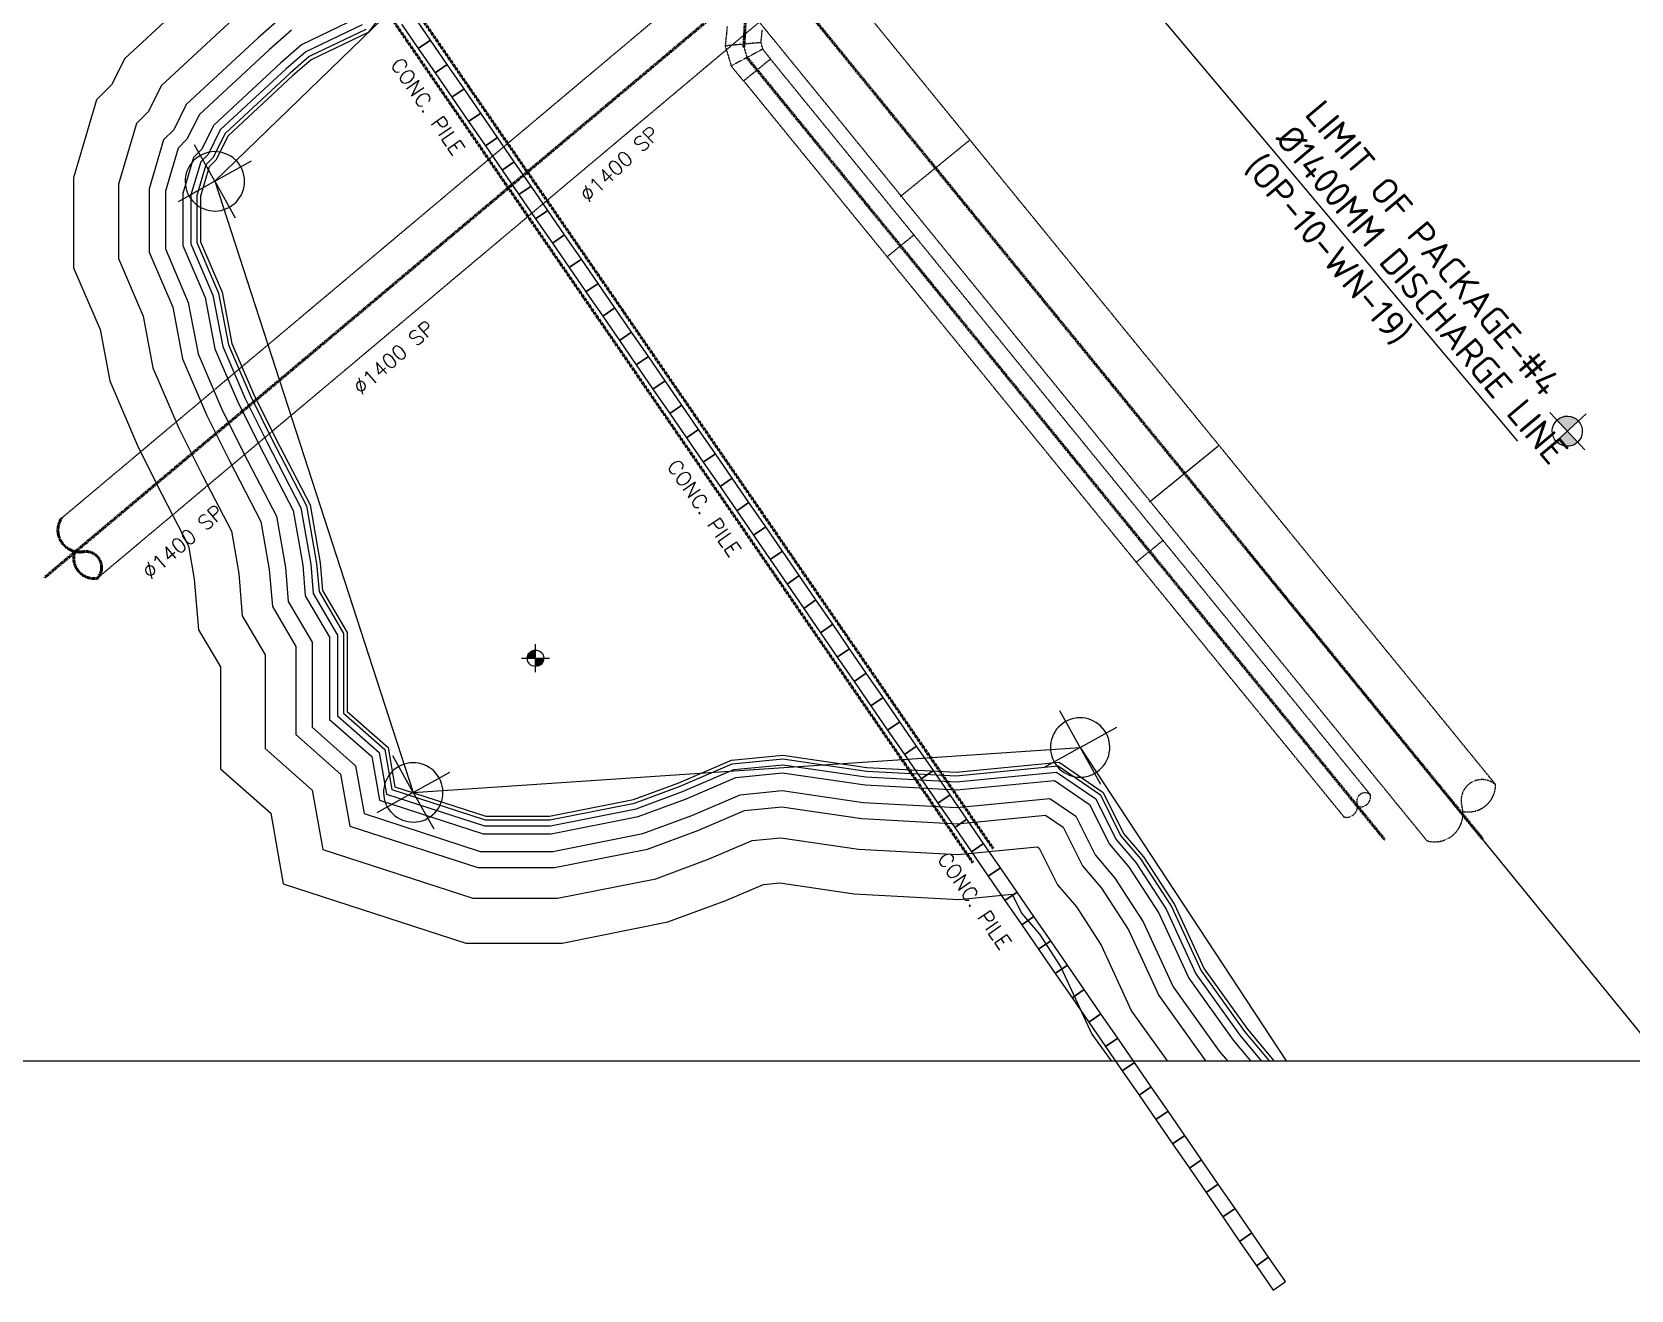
# Model space of a CAD drawing. Header units: inches. Extents: x 0 to 235202, y 0 to 361577.
# Drawn here: x 82912 to 115357, y 257605 to 283147 of the extents above; entities that cross this region are included whole.
import ezdxf

# ---------------------------------------------------------------- set-up
doc = ezdxf.new("R2010")
doc.units = ezdxf.units.IN
doc.header["$MEASUREMENT"] = 0
doc.linetypes.add('HIDDEN', pattern=[0.375, 0.25, -0.125])
doc.linetypes.add('PHANTOM2', pattern=[1.25, 0.625, -0.125, 0.125, -0.125, 0.125, -0.125])
doc.layers.add('DIM', color=251, linetype='Continuous', lineweight=0)
doc.layers.add('hid', color=8, linetype='HIDDEN', lineweight=0)
doc.layers.add('EDGE OF CHANNEL', color=240, linetype='Continuous')
doc.styles.add('ISO', font='isocpeur.ttf')
doc.styles.add('SIMPLEX', font='simplex.shx')

msp = doc.modelspace()

# ---------------------------------------------------------------- hatches: boundary and pattern name
at = {"layer": 'DIM'}
h = msp.add_hatch(color=8, dxfattribs=at)
edge = h.paths.add_edge_path()
edge.add_line((114272, 274818), (114064, 275042))
edge.add_line((114064, 275042), (113840, 274833))
edge.add_ellipse((114064, 275042), major_axis=(223, 208), ratio=1, start_angle=179.9529, end_angle=269.9529)
edge = h.paths.add_edge_path()
edge.add_ellipse((114064, 275042), major_axis=(224, 208), ratio=1, start_angle=-0.0147, end_angle=89.9853)
edge.add_line((113855, 275265), (114064, 275042))
edge.add_line((114064, 275042), (114287, 275250))
h = msp.add_hatch(color=8, dxfattribs=at)
edge = h.paths.add_edge_path()
edge.add_line((93295, 270432), (93129, 270432))
edge.add_line((93129, 270432), (93129, 270265))
edge.add_ellipse((93129, 270432), major_axis=(0, 167), ratio=1, start_angle=180.044, end_angle=270.044)
edge = h.paths.add_edge_path()
edge.add_ellipse((93129, 270432), major_axis=(0, 167), ratio=1, start_angle=-0.0119, end_angle=89.9881)
edge.add_line((92962, 270432), (93129, 270432))
edge.add_line((93129, 270432), (93129, 270599))

# ---------------------------------------------------------------- linework, layer by layer
at = {"color": 8, "extrusion": (-2.00606e-06, 4.08641e-06, 1)}
for p, q in [((86623, 280115, 0), (86209, 280857, 0)), ((86623, 280115, 0), (86209, 280857, 0)), ((86623, 280115, 0), (87365, 280529, 0)), ((86623, 280115, 0), (87365, 280529, 0)), ((86623, 280115, 0), (85881, 279700, 0)), ((86623, 280115, 0), (85881, 279700, 0)), ((86623, 280115, 0), (87038, 279373, 0)), ((86623, 280115, 0), (87038, 279373, 0)), ((104179, 268620, 0), (103765, 269362, 0)), ((104179, 268620, 0), (103765, 269362, 0)), ((104179, 268620, 0), (104921, 269035, 0)), ((104179, 268620, 0), (104921, 269035, 0)), ((90648, 267708, 0), (90234, 268449, 0)), ((90648, 267708, 0), (90234, 268449, 0)), ((104179, 268620, 0), (103437, 268206, 0)), ((104179, 268620, 0), (103437, 268206, 0)), ((104179, 268620, 0), (104594, 267878, 0)), ((104179, 268620, 0), (104594, 267878, 0)), ((90648, 267708, 0), (91390, 268122, 0)), ((90648, 267708, 0), (91390, 268122, 0)), ((90648, 267708, 0), (89907, 267293, 0)), ((90648, 267708, 0), (89907, 267293, 0)), ((90648, 267708, 0), (91063, 266966, 0)), ((90648, 267708, 0), (91063, 266966, 0))]:
    msp.add_line(p, q, dxfattribs=at)
for centre in [(86623, 280115, 0), (86623, 280115, 0), (104179, 268620, 0), (104179, 268620, 0), (90648, 267708, 0), (90648, 267708, 0)]:
    msp.add_ellipse(centre, major_axis=(526, 294, 0), ratio=1, start_param=3.141595, end_param=9.42478, dxfattribs=at)
at = {"layer": 'DIM', "color": 8, "linetype": 'HIDDEN', "lineweight": 50, "ltscale": 20}
for p, q in [((84618, 292432), (102413, 266571)), ((84206, 292148), (102001, 266287))]:
    msp.add_line(p, q, dxfattribs=at)
at = {"layer": 'DIM', "color": 8, "linetype": 'PHANTOM2', "lineweight": 50, "ltscale": 20}
for p, q in [((97356, 282840), (97702, 289004)), ((96191, 286587), (112348, 266762)), ((99538, 285831), (83171, 272073)), ((97419, 282627), (110356, 266753))]:
    msp.add_line(p, q, dxfattribs=at)
at = {"layer": 'DIM', "color": 8, "linetype": 'HIDDEN', "ltscale": 10}
for p, q in [((96889, 287156), (101943, 280954)), ((99088, 286366), (83511, 273273)), ((95711, 285751), (100547, 279817)), ((99989, 285295), (84238, 272056)), ((97018, 283257), (96978, 282864)), ((97698, 282932), (96978, 282864)), ((97724, 283185), (97698, 282932)), ((97698, 282932), (97739, 282797)), ((96978, 282864), (97099, 282458)), ((97739, 282797), (97099, 282458)), ((97349, 282152), (97899, 282600)), ((97356, 282840), (97432, 282585)), ((97899, 282600), (97739, 282797)), ((97349, 282152), (97099, 282458)), ((97895, 282597), (110069, 267659)), ((97352, 282155), (109535, 267207)), ((101943, 280954), (100529, 279802)), ((101943, 280954), (106997, 274753)), ((100547, 279817), (105601, 273616)), ((100806, 279025), (100264, 278582)), ((106997, 274753), (105583, 273600)), ((105601, 273616), (106997, 274753)), ((106997, 274753), (112051, 268551)), ((105601, 273616), (110655, 267414)), ((105854, 272818), (105312, 272376)), ((112051, 268551), (112610, 267865)), ((110655, 267414), (111215, 266727))]:
    msp.add_line(p, q, dxfattribs=at)
at = {"layer": 'DIM', "color": 8, "linetype": 'Continuous'}
for p, q in [((102495, 287398), (113051, 274839)), ((86478, 284168), (84796, 282609)), ((90120, 283635), (89735, 283138)), ((87087, 283493), (85536, 282055)), ((87998, 283462), (87504, 283030)), ((89504, 283425), (88378, 282885)), ((89610, 283293), (88469, 282747)), ((87504, 283030), (86043, 281675)), ((88180, 283185), (87724, 282785)), ((89687, 283197), (88535, 282646)), ((89735, 283138), (88576, 282584)), ((84796, 282609), (84527, 282071)), ((87724, 282785), (86310, 281475)), ((88378, 282885), (87962, 282521)), ((88469, 282747), (88072, 282399)), ((88535, 282646), (88152, 282310)), ((87962, 282521), (86599, 281258)), ((88072, 282399), (86732, 281158)), ((88152, 282310), (86830, 281085)), ((88576, 282584), (88201, 282256)), ((84527, 282071), (84224, 281767)), ((85536, 282055), (85274, 281533)), ((88201, 282256), (86890, 281040)), ((84224, 281767), (83757, 280187)), ((86043, 281675), (85787, 281163)), ((85274, 281533), (85030, 281288)), ((86310, 281475), (86057, 280969)), ((85030, 281288), (84666, 280055)), ((85787, 281163), (85583, 280959)), ((86599, 281258), (86349, 280758)), ((86732, 281158), (86484, 280661)), ((86830, 281085), (86583, 280590)), ((86890, 281040), (86643, 280547)), ((85583, 280959), (85289, 279965)), ((85875, 280786), (85618, 279917)), ((86057, 280969), (85875, 280786)), ((86349, 280758), (86190, 280599)), ((86484, 280661), (86335, 280512)), ((86190, 280599), (85973, 279866)), ((86335, 280512), (86137, 279842)), ((86442, 280449), (86257, 279825)), ((86507, 280410), (86331, 279814)), ((86583, 280590), (86442, 280449)), ((86643, 280547), (86507, 280410)), ((83757, 280187), (83757, 278361)), ((84666, 280055), (84666, 278547)), ((85289, 279965), (85289, 278675)), ((85618, 279917), (85618, 278742)), ((85973, 279866), (85973, 278815)), ((86137, 279842), (86137, 278849)), ((86257, 279825), (86257, 278874)), ((86331, 279814), (86331, 278889)), ((85618, 278742), (86084, 277653)), ((85973, 278815), (86426, 277758)), ((86137, 278849), (86584, 277806)), ((86257, 278874), (86699, 277841)), ((86331, 278889), (86770, 277863)), ((84666, 278547), (85168, 277374)), ((85289, 278675), (85768, 277557)), ((83757, 278361), (84294, 277107)), ((86426, 277758), (86624, 276715)), ((86584, 277806), (86782, 276763)), ((86699, 277841), (86898, 276798)), ((86770, 277863), (86968, 276820)), ((85768, 277557), (85966, 276514)), ((86084, 277653), (86282, 276610)), ((84294, 277107), (84492, 276064)), ((85168, 277374), (85366, 276331)), ((86782, 276763), (87229, 275720)), ((86898, 276798), (87338, 275771)), ((86968, 276820), (87405, 275802)), ((85966, 276514), (86459, 275363)), ((86282, 276610), (86757, 275502)), ((86624, 276715), (87080, 275651)), ((85366, 276331), (85893, 275101)), ((84492, 276064), (85068, 274719)), ((87405, 275802), (87848, 274914)), ((86757, 275502), (87212, 274591)), ((87080, 275651), (87529, 274752)), ((87229, 275720), (87675, 274826)), ((87338, 275771), (87782, 274881)), ((86459, 275363), (86919, 274442)), ((85893, 275101), (86364, 274159)), ((87675, 274826), (88370, 273485)), ((87782, 274881), (88485, 273524)), ((87848, 274914), (88556, 273548)), ((85068, 274719), (85554, 273747)), ((87212, 274591), (87872, 273317)), ((87529, 274752), (88213, 273432)), ((86919, 274442), (87557, 273211)), ((86364, 274159), (86959, 273010)), ((85554, 273747), (86088, 272716)), ((88485, 273524), (88688, 272358)), ((88556, 273548), (88761, 272368)), ((87557, 273211), (87726, 272235)), ((87872, 273317), (88053, 272277)), ((88213, 273432), (88406, 272322)), ((88370, 273485), (88568, 272343)), ((86959, 273010), (87107, 272156)), ((86088, 272716), (86205, 272040)), ((116009, 262255, 0), (107563, 272634)), ((87726, 272235), (87789, 271484)), ((88053, 272277), (88110, 271586)), ((88406, 272322), (88458, 271696)), ((88568, 272343), (88618, 271747)), ((88688, 272358), (88736, 271784)), ((88761, 272368), (88807, 271807)), ((86205, 272040), (86291, 271009)), ((87107, 272156), (87179, 271291)), ((88110, 271586), (88595, 270761)), ((88458, 271696), (88950, 270858)), ((88618, 271747), (89114, 270903)), ((88736, 271784), (89234, 270936)), ((88807, 271807), (89308, 270956)), ((87179, 271291), (87643, 270502)), ((87789, 271484), (88266, 270672)), ((86291, 271009), (86734, 270255)), ((89234, 270936), (89234, 269318)), ((89308, 270956), (89308, 269351)), ((88266, 270672), (88266, 268882)), ((88595, 270761), (88595, 269030)), ((88950, 270858), (88950, 269190)), ((89114, 270903), (89114, 269264)), ((87643, 270502), (87643, 268600)), ((86734, 270255), (86734, 268190)), ((89234, 269318), (90069, 268581)), ((89308, 269351), (90137, 268619)), ((88595, 269030), (89478, 268250)), ((88950, 269190), (89806, 268434)), ((89114, 269264), (89958, 268519)), ((88266, 268882), (89174, 268080)), ((87643, 268600), (88598, 267757)), ((89806, 268434), (89962, 267549)), ((89958, 268519), (90107, 267675)), ((90069, 268581), (90212, 267767)), ((90137, 268619), (90277, 267823)), ((96039, 267904), (97104, 268361)), ((97104, 268361), (98149, 268466)), ((97122, 268289), (98148, 268392)), ((98148, 268392), (99844, 268142)), ((98149, 268466), (99851, 268215)), ((86734, 268190), (87758, 267286)), ((89174, 268080), (89360, 267026)), ((89478, 268250), (89649, 267277)), ((96066, 267836), (97122, 268289)), ((96110, 267724), (97152, 268171)), ((96171, 267572), (97194, 268011)), ((97152, 268171), (98145, 268271)), ((97194, 268011), (98141, 268105)), ((98141, 268105), (99815, 267859)), ((98145, 268271), (99832, 268022)), ((99832, 268022), (101668, 267923)), ((99844, 268142), (101665, 268044)), ((99851, 268215), (101664, 268117)), ((101664, 268117), (103754, 268321)), ((101665, 268044), (103734, 268246)), ((101668, 267923), (103702, 268122)), ((103702, 268122), (104496, 267575)), ((103734, 268246), (104590, 267657)), ((103754, 268321), (104647, 267707)), ((88598, 267757), (88811, 266549)), ((90107, 267675), (92091, 267029)), ((90212, 267767), (92110, 267149)), ((90277, 267823), (92122, 267223)), ((95115, 267564), (96039, 267904)), ((95135, 267493), (96066, 267836)), ((95168, 267377), (96110, 267724)), ((97284, 267662), (98133, 267747)), ((98133, 267747), (99780, 267505)), ((99815, 267859), (101671, 267759)), ((101671, 267759), (103658, 267953)), ((103658, 267953), (104368, 267464)), ((104647, 267707), (105062, 266875)), ((89962, 267549), (92065, 266865)), ((93412, 267223), (95115, 267564)), ((93419, 267149), (95135, 267493)), ((93431, 267029), (95168, 267377)), ((95212, 267218), (96171, 267572)), ((96303, 267242), (97284, 267662)), ((97367, 267341), (98125, 267416)), ((98125, 267416), (99747, 267178)), ((99780, 267505), (101679, 267402)), ((101679, 267402), (103564, 267586)), ((103564, 267586), (104091, 267223)), ((104368, 267464), (104773, 266655)), ((104496, 267575), (104904, 266759)), ((104590, 267657), (105001, 266834)), ((87758, 267286), (88011, 265853)), ((89360, 267026), (91957, 266181)), ((89649, 267277), (92009, 266510)), ((92091, 267029), (93431, 267029)), ((92110, 267149), (93419, 267149)), ((92122, 267223), (93412, 267223)), ((93447, 266865), (95212, 267218)), ((95309, 266875), (96303, 267242)), ((96425, 266936), (97367, 267341)), ((99747, 267178), (101686, 267073)), ((101686, 267073), (103476, 267248)), ((103476, 267248), (103835, 267001)), ((104091, 267223), (104483, 266438)), ((92065, 266865), (93447, 266865)), ((93483, 266510), (95309, 266875)), ((95399, 266558), (96425, 266936)), ((96655, 266357), (97524, 266730)), ((97524, 266730), (98110, 266788)), ((98110, 266788), (99685, 266557)), ((103835, 267001), (104227, 266216)), ((104904, 266759), (105309, 266284)), ((105001, 266834), (105407, 266358)), ((105062, 266875), (105467, 266402)), ((88811, 266549), (91858, 265558)), ((92009, 266510), (93483, 266510)), ((93515, 266181), (95399, 266558)), ((99685, 266557), (101700, 266448)), ((101700, 266448), (103311, 266605)), ((103311, 266605), (103349, 266578)), ((103349, 266578), (103722, 265832)), ((104483, 266438), (104885, 265968)), ((104773, 266655), (105174, 266184)), ((105467, 266402), (106095, 265431)), ((91957, 266181), (93515, 266181)), ((95569, 265956), (96655, 266357)), ((104227, 266216), (104612, 265765)), ((105174, 266184), (105776, 265255)), ((105309, 266284), (105923, 265336)), ((105407, 266358), (106031, 265395)), ((88011, 265853), (91714, 264649)), ((93577, 265558), (95569, 265956)), ((96992, 265512), (97754, 265839)), ((97754, 265839), (98089, 265873)), ((98089, 265873), (99594, 265651)), ((103722, 265832), (104103, 265385)), ((104612, 265765), (105162, 264917)), ((104885, 265968), (105460, 265081)), ((91858, 265558), (93577, 265558)), ((95817, 265079), (96992, 265512)), ((99594, 265651), (101719, 265536)), ((101719, 265536), (102801, 265642)), ((102801, 265642), (102993, 265257)), ((106095, 265431), (106697, 264124)), ((93667, 264649), (95817, 265079)), ((102993, 265257), (103358, 264830)), ((104103, 265385), (104605, 264610)), ((105460, 265081), (106069, 263759)), ((105776, 265255), (106382, 263940)), ((105923, 265336), (106527, 264025)), ((106031, 265395), (106633, 264087)), ((103358, 264830), (103791, 264162)), ((105162, 264917), (105774, 263588)), ((91714, 264649), (93667, 264649)), ((104605, 264610), (105224, 263268)), ((103791, 264162), (104418, 262800)), ((106697, 264124), (107573, 262898)), ((106382, 263940), (107285, 262676)), ((106527, 264025), (107418, 262779)), ((106633, 264087), (107515, 262853)), ((105774, 263588), (106726, 262255)), ((106069, 263759), (107000, 262456)), ((105224, 263268), (105948, 262255)), ((107515, 262853), (108014, 262255)), ((107573, 262898), (108110, 262255)), ((104418, 262800), (104808, 262255)), ((107285, 262676), (107636, 262255)), ((107418, 262779), (107855, 262255)), ((62509, 262255), (211384, 262255)), ((107000, 262456), (107167, 262255))]:
    msp.add_line(p, q, dxfattribs=at)
at = {"layer": 'DIM', "color": 8}
for p, q in [((113684, 274688), (114444, 275396)), ((113710, 275422), (114417, 274662)), ((93129, 270149), (93129, 270715)), ((92845, 270432), (93412, 270432))]:
    msp.add_line(p, q, dxfattribs=at)
at = {"layer": 'DIM', "color": 8, "linetype": 'PHANTOM2', "lineweight": 50, "ltscale": 20}
for centre, radius, start, end in [((83882, 273032), 443, 147.0327, 278.9632), ((84174, 272464), 414, 160.795, 278.9192), ((84002, 272276), 323, 317.1235, 98.9632)]:
    msp.add_arc(centre, radius, start, end, dxfattribs=at)
at = {"layer": 'DIM', "color": 8, "linetype": 'HIDDEN', "ltscale": 10}
for centre, radius, start, end in [((109960, 267533), 167, 49.0439, 195.6533), ((112333, 267545), 423, 49.0439, 195.6533), ((112054, 267867), 556, 258.6799, 359.8015), ((109582, 267427), 225, 253.7648, 15.6533), ((109861, 267623), 211, 255.3555, 9.6277), ((111375, 267277), 572, 253.7648, 15.6533)]:
    msp.add_arc(centre, radius, start, end, dxfattribs=at)
at = {"layer": 'DIM', "color": 8}
for centre, major_axis, start_param, end_param in [((114064, 275042), (224, 208), -1.570119, 4.713066), ((93129, 270432), (0, 167), -1.570781, 4.712404)]:
    msp.add_ellipse(centre, major_axis=major_axis, ratio=1, start_param=start_param, end_param=end_param, dxfattribs=at)
at = {"layer": 'EDGE OF CHANNEL', "color": 8, "extrusion": (-2.00606e-06, 4.08641e-06, 1)}
for p, q in [((90771, 284152, 0), (86623, 280115, 0)), ((86623, 280115, 0), (90648, 267708, 0)), ((90648, 267708, 0), (104179, 268620, 0)), ((104179, 268620, 0), (108361, 262255, 0))]:
    msp.add_line(p, q, dxfattribs=at)
at = {"layer": 'hid', "color": 8, "linetype": 'Continuous'}
for p, q in [((90410, 283308), (90750, 282814)), ((90998, 282984), (90657, 283478)), ((90750, 282814), (90998, 282984)), ((90998, 282984), (90750, 282814)), ((91338, 282489), (90998, 282984)), ((90750, 282814), (91091, 282319)), ((91091, 282319), (91338, 282489)), ((91338, 282489), (91091, 282319)), ((91091, 282319), (91431, 281825)), ((91678, 281995), (91338, 282489)), ((91431, 281825), (91678, 281995)), ((91678, 281995), (91431, 281825)), ((92018, 281501), (91678, 281995)), ((91431, 281825), (91771, 281331)), ((91771, 281331), (92018, 281501)), ((92018, 281501), (91771, 281331)), ((91771, 281331), (92111, 280836)), ((92358, 281006), (92018, 281501)), ((92111, 280836), (92358, 281006)), ((92358, 281006), (92111, 280836)), ((92698, 280512), (92358, 281006)), ((92111, 280836), (92451, 280342)), ((92451, 280342), (92698, 280512)), ((92698, 280512), (92451, 280342)), ((92451, 280342), (92791, 279848)), ((93038, 280018), (92698, 280512)), ((92791, 279848), (93038, 280018)), ((93038, 280018), (92791, 279848)), ((93378, 279524), (93038, 280018)), ((92791, 279848), (93131, 279354)), ((93131, 279354), (93378, 279524)), ((93378, 279524), (93131, 279354)), ((93719, 279029), (93378, 279524)), ((93131, 279354), (93471, 278859)), ((93471, 278859), (93719, 279029)), ((93719, 279029), (93471, 278859)), ((93471, 278859), (93811, 278365)), ((94059, 278535), (93719, 279029)), ((93811, 278365), (94059, 278535)), ((94059, 278535), (93811, 278365)), ((94399, 278041), (94059, 278535)), ((93811, 278365), (94152, 277871)), ((94152, 277871), (94399, 278041)), ((94399, 278041), (94152, 277871)), ((94152, 277871), (94492, 277376)), ((94739, 277546), (94399, 278041)), ((94492, 277376), (94739, 277546)), ((94739, 277546), (94492, 277376)), ((95079, 277052), (94739, 277546)), ((94492, 277376), (94832, 276882)), ((94832, 276882), (95079, 277052)), ((95079, 277052), (94832, 276882)), ((94832, 276882), (95172, 276388)), ((95419, 276558), (95079, 277052)), ((95172, 276388), (95419, 276558)), ((95419, 276558), (95172, 276388)), ((95759, 276064), (95419, 276558)), ((95172, 276388), (95512, 275894)), ((95512, 275894), (95759, 276064)), ((95759, 276064), (95512, 275894)), ((95512, 275894), (95852, 275399)), ((96099, 275569), (95759, 276064)), ((95852, 275399), (96099, 275569)), ((96099, 275569), (95852, 275399)), ((96439, 275075), (96099, 275569)), ((95852, 275399), (96192, 274905)), ((96192, 274905), (96439, 275075)), ((96439, 275075), (96192, 274905)), ((96192, 274905), (96532, 274411)), ((96780, 274581), (96439, 275075)), ((96532, 274411), (96780, 274581)), ((96780, 274581), (96532, 274411)), ((97120, 274086), (96780, 274581)), ((96532, 274411), (96873, 273916)), ((96873, 273916), (97120, 274086)), ((97120, 274086), (96873, 273916)), ((96873, 273916), (97213, 273422)), ((97460, 273592), (97120, 274086)), ((97213, 273422), (97460, 273592)), ((97460, 273592), (97213, 273422)), ((97800, 273098), (97460, 273592)), ((97213, 273422), (97553, 272928)), ((97553, 272928), (97800, 273098)), ((97800, 273098), (97553, 272928)), ((97553, 272928), (97893, 272434)), ((98140, 272604), (97800, 273098)), ((97893, 272434), (98140, 272604)), ((98140, 272604), (97893, 272434)), ((98480, 272109), (98140, 272604)), ((97893, 272434), (98233, 271939)), ((98233, 271939), (98480, 272109)), ((98480, 272109), (98233, 271939)), ((98233, 271939), (98573, 271445)), ((98820, 271615), (98480, 272109)), ((98573, 271445), (98820, 271615)), ((98820, 271615), (98573, 271445)), ((99160, 271121), (98820, 271615)), ((98573, 271445), (98913, 270951)), ((98913, 270951), (99160, 271121)), ((99160, 271121), (98913, 270951)), ((98913, 270951), (99253, 270456)), ((99500, 270626), (99160, 271121)), ((99253, 270456), (99500, 270626)), ((99500, 270626), (99253, 270456)), ((99841, 270132), (99500, 270626)), ((99253, 270456), (99593, 269962)), ((99593, 269962), (99841, 270132)), ((99841, 270132), (99593, 269962)), ((99593, 269962), (99934, 269468)), ((100181, 269638), (99841, 270132)), ((99934, 269468), (100181, 269638)), ((100181, 269638), (99934, 269468)), ((100521, 269144), (100181, 269638)), ((99934, 269468), (100274, 268973)), ((100274, 268973), (100521, 269144)), ((100521, 269144), (100274, 268973)), ((100274, 268973), (100614, 268479)), ((100861, 268649), (100521, 269144)), ((100614, 268479), (100861, 268649)), ((100861, 268649), (100614, 268479)), ((101201, 268155), (100861, 268649)), ((100614, 268479), (100954, 267985)), ((100954, 267985), (101201, 268155)), ((101201, 268155), (100954, 267985)), ((101541, 267661), (101201, 268155)), ((100954, 267985), (101294, 267491)), ((101294, 267491), (101541, 267661)), ((101541, 267661), (101294, 267491)), ((101294, 267491), (101634, 266996)), ((101881, 267166), (101541, 267661)), ((101634, 266996), (101881, 267166)), ((101881, 267166), (101634, 266996)), ((102221, 266672), (101881, 267166)), ((101634, 266996), (101974, 266502)), ((101974, 266502), (102221, 266672)), ((102221, 266672), (101974, 266502)), ((101974, 266502), (102314, 266008)), ((102562, 266178), (102221, 266672)), ((102314, 266008), (102562, 266178)), ((102562, 266178), (102314, 266008)), ((102902, 265684), (102562, 266178)), ((102314, 266008), (102654, 265513)), ((102654, 265513), (102902, 265684)), ((102902, 265684), (102654, 265513)), ((102654, 265513), (102995, 265019)), ((103242, 265189), (102902, 265684)), ((102995, 265019), (103242, 265189)), ((103242, 265189), (102995, 265019)), ((103582, 264695), (103242, 265189)), ((102995, 265019), (103335, 264525)), ((103335, 264525), (103582, 264695)), ((103582, 264695), (103335, 264525)), ((103335, 264525), (103675, 264031)), ((103922, 264201), (103582, 264695)), ((103675, 264031), (103922, 264201)), ((103922, 264201), (103675, 264031)), ((104262, 263706), (103922, 264201)), ((103675, 264031), (104015, 263536)), ((104015, 263536), (104262, 263706)), ((104262, 263706), (104015, 263536)), ((104015, 263536), (104355, 263042)), ((104602, 263212), (104262, 263706)), ((104355, 263042), (104602, 263212)), ((104602, 263212), (104355, 263042)), ((104942, 262718), (104602, 263212)), ((104355, 263042), (104695, 262548)), ((104695, 262548), (104942, 262718)), ((104942, 262718), (104695, 262548)), ((104695, 262548), (105035, 262053)), ((105282, 262224), (104942, 262718)), ((105035, 262053), (105282, 262224)), ((105282, 262224), (105035, 262053)), ((105623, 261729), (105282, 262224)), ((105035, 262053), (105375, 261559)), ((105375, 261559), (105623, 261729)), ((105623, 261729), (105375, 261559)), ((105375, 261559), (105716, 261065)), ((105963, 261235), (105623, 261729)), ((105716, 261065), (105963, 261235)), ((105963, 261235), (105716, 261065)), ((106303, 260741), (105963, 261235)), ((105716, 261065), (106056, 260571)), ((106056, 260571), (106303, 260741)), ((106303, 260741), (106056, 260571)), ((106056, 260571), (106396, 260076)), ((106643, 260246), (106303, 260741)), ((106396, 260076), (106643, 260246)), ((106643, 260246), (106396, 260076)), ((106983, 259752), (106643, 260246)), ((106396, 260076), (106736, 259582)), ((106736, 259582), (106983, 259752)), ((106983, 259752), (106736, 259582)), ((106736, 259582), (107076, 259088)), ((107323, 259258), (106983, 259752)), ((107076, 259088), (107323, 259258)), ((107323, 259258), (107076, 259088)), ((107663, 258763), (107323, 259258)), ((107076, 259088), (107416, 258593)), ((107416, 258593), (107663, 258763)), ((107663, 258763), (107416, 258593)), ((107416, 258593), (107756, 258099)), ((108003, 258269), (107663, 258763)), ((107756, 258099), (108003, 258269)), ((108003, 258269), (107756, 258099)), ((108344, 257775), (108003, 258269)), ((107756, 258099), (108096, 257605)), ((108096, 257605), (108344, 257775))]:
    msp.add_line(p, q, dxfattribs=at)

# ---------------------------------------------------------------- texts
at = {"color": 8, "style": 'ISO'}
for s, p in [('LIMIT OF PACKAGE-#4', (108712, 281469)), ('%%C1400MM DISCHARGE LINE', (108115, 280967)), ('(OP-10-WN-19)', (107481, 280383))]:
    msp.add_text(s, height=536.62, rotation=310.0868, dxfattribs=at).set_placement(p)
at = {"layer": 'DIM', "color": 8, "style": 'SIMPLEX'}
for rotation, p in [(42.9594, (94196, 279669)), (41.2177, (89590, 275762)), (41.2177, (85314, 272017))]:
    msp.add_text('∅1400 SP', height=300, rotation=rotation, dxfattribs=at).set_placement(p)
at = {"layer": 'hid', "color": 8, "style": 'SIMPLEX'}
for p in [(90170, 282487), (95780, 274334), (101266, 266362)]:
    msp.add_text('CONC. PILE', height=300, rotation=304.5316, dxfattribs=at).set_placement(p)

doc.saveas('drawing.dxf')
